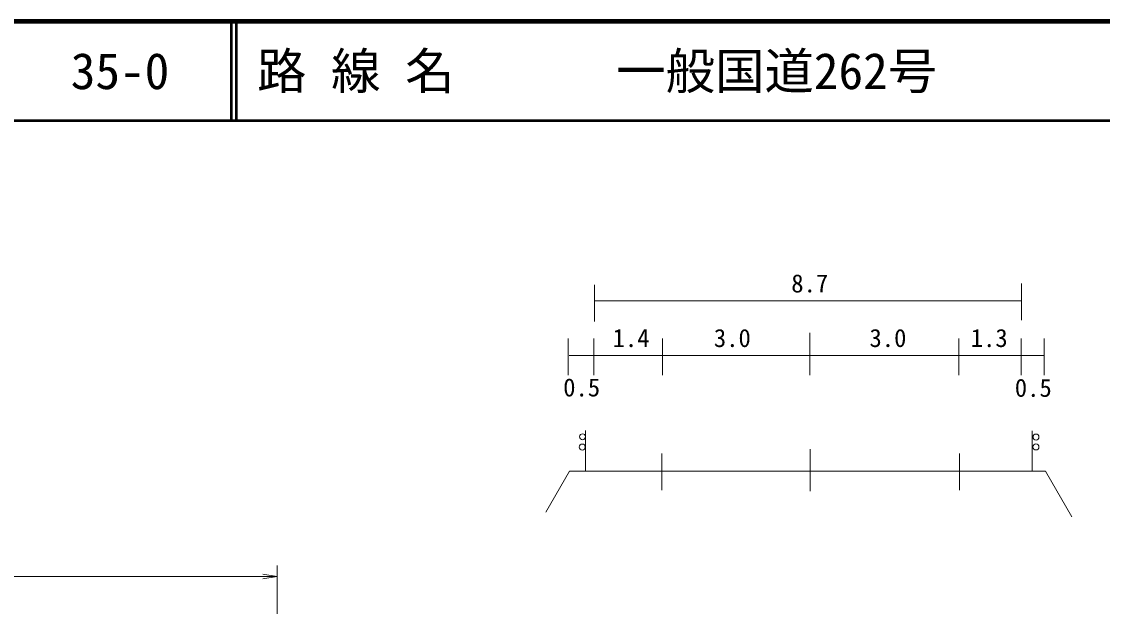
# Model space of a CAD drawing. Units: millimetres, scale not verified. Extents: x 40000 to 680000, y 20000 to 380000.
# Drawn here: x 156549 to 265940, y 320811 to 380000 of the extents above; entities that cross this region are included whole.
import ezdxf
from ezdxf.enums import TextEntityAlignment as Align

# ---------------------------------------------------------------- set-up
doc = ezdxf.new("R2010")
doc.units = ezdxf.units.MM
doc.header["$LTSCALE"] = 1000
for name, color, linetype, lineweight in [('M-STR-HTXT', 7, 'Continuous', 13), ('M-STR-STR3', 7, 'Continuous', 13), ('M-TTL', 2, 'Continuous', 140), ('M-TTL-LINE', 7, 'Continuous', 50)]:
    doc.layers.add(name, color=color, linetype=linetype, lineweight=lineweight)
doc.layers.add('M-TTL-TXT', color=7, linetype='Continuous')
doc.styles.add('ＭＳ ゴシック', font='')
doc.styles.get('ＭＳ ゴシック').set_extended_font_data('MS Gothic')

# ---------------------------------------------------------------- blocks, each defined once
blk = doc.blocks.new('open_arrow')
at = {"color": 0, "linetype": 'Continuous', "lineweight": -2}
blk.add_lwpolyline([(7.5, 1.25), (0, 0), (7.5, -1.25)], dxfattribs=at)

msp = doc.modelspace()

# ---------------------------------------------------------------- linework, layer by layer
at = {"layer": 'M-STR-HTXT'}
for p, q in [((214525, 349633), (214524, 353344)), ((257756, 349774), (257756, 353485)), ((214525, 351736), (257756, 351740)), ((211882, 344225), (211882, 347936)), ((214475, 344205), (214474, 347916)), ((221433, 344226), (221433, 347937)), ((236344, 344219), (236343, 348488)), ((251407, 344229), (251407, 347940)), ((257719, 344229), (257719, 347940)), ((260035, 344230), (260035, 347940)), ((211954, 346211), (260035, 346216)), ((213610, 334545), (213609, 338603)), ((258845, 334513), (258844, 338571)), ((221366, 332558), (221365, 336269)), ((236366, 332457), (236365, 336725)), ((251477, 332561), (251476, 336272)), ((212009, 334509), (209603, 330342)), ((212009, 334509), (260180, 334513)), ((260180, 334513), (262852, 329887))]:
    msp.add_line(p, q, dxfattribs=at)
for centre in [(213321, 337981), (259222, 337950), (213294, 336938), (259217, 336950)]:
    msp.add_circle(centre, 300, dxfattribs=at)
at = {"layer": 'M-STR-STR3'}
for p, q in [((182419, 313522), (182422, 324936)), ((62378, 323825), (182422, 323836))]:
    msp.add_line(p, q, dxfattribs=at)
at = {"layer": 'M-TTL'}
msp.add_line((680000, 380000), (40000, 380000), dxfattribs=at)
at = {"layer": 'M-TTL-LINE'}
for p, q in [((177750, 380000), (177750, 370000)), ((178250, 380000), (178250, 370000)), ((40000, 370000), (680000, 370000))]:
    msp.add_line(p, q, dxfattribs=at)

# ---------------------------------------------------------------- block references
at = {"layer": 'M-STR-STR3', "xscale": 193, "yscale": 193, "rotation": 180}
msp.add_blockref('open_arrow', (182422, 323836), dxfattribs=at)

# ---------------------------------------------------------------- texts
at = {"layer": 'M-STR-HTXT', "style": 'ＭＳ ゴシック'}
for s, p in [('8.7', (234450, 352039)), ('1.4', (216364, 346509)), ('3.0', (226614, 346510)), ('3.0', (242364, 346512)), ('1.3', (252614, 346513)), ('0.5', (211365, 341509)), ('0.5', (257075, 341469))]:
    msp.add_text(s, height=1833, rotation=0.005, dxfattribs=at).set_placement(p, align=Align.BOTTOM_LEFT)
at = {"layer": 'M-TTL-TXT', "style": 'ＭＳ ゴシック'}
for s, p in [('35-0', (161521, 375000)), ('路 線 名', (180380, 375000)), ('一般国道262号', (216734, 375000))]:
    msp.add_text(s, height=3666, dxfattribs=at).set_placement(p, align=Align.MIDDLE_LEFT)

doc.saveas('drawing.dxf')
